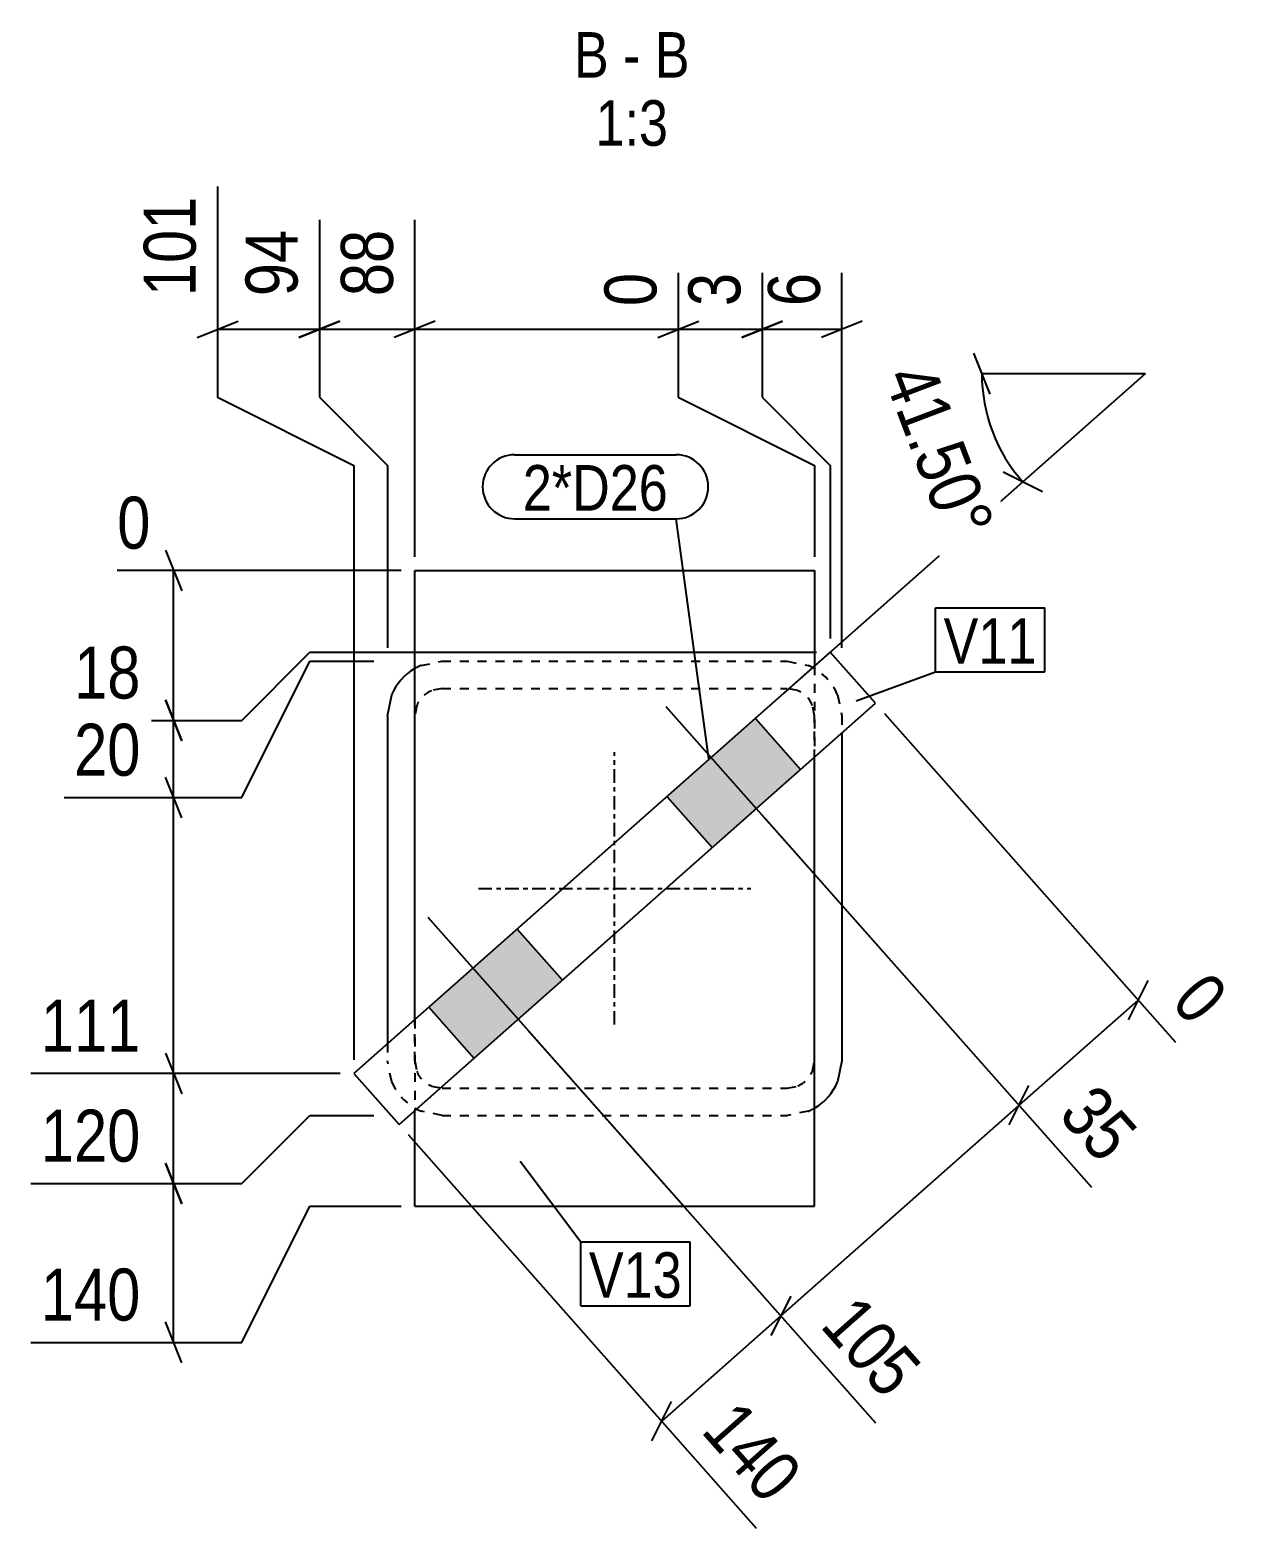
# Model space of a CAD drawing. Header units: millimetres. Extents: x 12 to 21002, y 7 to 413.
# Drawn here: x 20733.9 to 21002, y 7.2 to 337.1 of the extents above; entities that cross this region are included whole.
import ezdxf

# ---------------------------------------------------------------- set-up
doc = ezdxf.new("R2010")
doc.units = ezdxf.units.MM
doc.linetypes.add('DXK_LINE_DOT2', pattern=[3.9198, 1.9599, -1.9599])
doc.linetypes.add('DXK_LINE_DOT3', pattern=[5.9187, 2.979, -0.9799, 0.9799, -0.9799])
for name, color, linetype in [('MÅLSÆTNING', 7, 'Continuous'), ('STÅL', 7, 'Continuous'), ('TEKST', 7, 'Continuous')]:
    doc.layers.add(name, color=color, linetype=linetype)
doc.styles.add('Arial Narrow', font='ARIALN.TTF', dxfattribs={"height": 0.2})

msp = doc.modelspace()

# ---------------------------------------------------------------- hatches: boundary and pattern name
at = {"layer": 'STÅL', "linetype": 'Continuous'}
for points in [[(20884.04, 157.05), (20903.52, 174.27), (20893.58, 185.51), (20874.11, 168.28)], [(20831.62, 110.66), (20851.09, 127.89), (20841.15, 139.13), (20821.68, 121.9)]]:
    msp.add_hatch(color=96, dxfattribs=at).paths.add_polyline_path(points)

# ---------------------------------------------------------------- linework, layer by layer
at = {"layer": 'MÅLSÆTNING', "color": 7, "linetype": 'Continuous'}
for p, q in [((20775.2, 302.64), (20775.2, 256.23)), ((20797.6, 295.33), (20797.6, 256.23)), ((20797.6, 295.33), (20797.6, 256.23)), ((20818.6, 221.09), (20818.6, 295.33)), ((20818.6, 221.09), (20818.6, 295.33)), ((20876.6, 283.64), (20876.6, 256.23)), ((20895.06, 283.64), (20895.06, 256.23)), ((20912.6, 201.09), (20912.6, 283.64)), ((20770.7, 269.43), (20779.7, 273.03)), ((20775.2, 271.23), (20797.6, 271.23)), ((20793.1, 269.43), (20802.1, 273.03)), ((20802.1, 273.03), (20793.1, 269.43)), ((20797.6, 271.23), (20818.6, 271.23)), ((20823.1, 273.03), (20814.1, 269.43)), ((20823.1, 273.03), (20814.1, 269.43)), ((20818.6, 271.23), (20876.6, 271.23)), ((20872.1, 269.43), (20881.1, 273.03)), ((20876.6, 271.23), (20895.06, 271.23)), ((20890.56, 269.43), (20899.56, 273.03)), ((20895.06, 271.23), (20912.6, 271.23)), ((20917.1, 273.03), (20908.1, 269.43)), ((20941.62, 265.95), (20945.22, 256.95)), ((20943.42, 261.45), (20979.42, 261.45)), ((20952.45, 237.6), (20979.42, 261.45)), ((20775.2, 256.23), (20805.2, 241.23)), ((20797.6, 256.23), (20812.6, 241.23)), ((20797.6, 256.23), (20812.6, 241.23)), ((20876.6, 256.23), (20906.6, 241.23)), ((20876.6, 256.23), (20906.6, 241.23)), ((20895.06, 256.23), (20910.06, 241.23)), ((20895.06, 256.23), (20910.06, 241.23)), ((20805.2, 241.23), (20805.2, 110.32)), ((20812.6, 241.23), (20812.6, 201.09)), ((20812.6, 241.23), (20812.6, 201.09)), ((20906.6, 241.23), (20906.6, 221.09)), ((20906.6, 241.23), (20906.6, 221.09)), ((20910.06, 241.23), (20910.06, 203.09)), ((20910.06, 241.23), (20910.06, 203.09)), ((20899.64, 190.88), (20952.45, 237.6)), ((20956.78, 235.42), (20948.12, 239.78)), ((20763.73, 222.59), (20767.33, 213.59)), ((20815.6, 218.09), (20753.11, 218.09)), ((20765.53, 185.09), (20765.53, 218.09)), ((20780.53, 185.09), (20795.53, 200.09)), ((20780.53, 185.09), (20795.53, 200.09)), ((20780.53, 168.09), (20795.53, 198.09)), ((20780.53, 168.09), (20795.53, 198.09)), ((20795.53, 200.09), (20907.06, 200.09)), ((20795.53, 200.09), (20907.06, 200.09)), ((20795.53, 198.09), (20809.6, 198.09)), ((20795.53, 198.09), (20809.6, 198.09)), ((20767.33, 180.59), (20763.73, 189.59)), ((20763.73, 189.59), (20767.33, 180.59)), ((20741.43, 185.09), (20780.53, 185.09)), ((20741.43, 185.09), (20780.53, 185.09)), ((20765.53, 168.09), (20765.53, 185.09)), ((20921.98, 186.61), (20986.05, 114.19)), ((20767.33, 163.59), (20763.73, 172.59)), ((20767.33, 163.59), (20763.73, 172.59)), ((20741.43, 168.09), (20780.53, 168.09)), ((20741.43, 168.09), (20780.53, 168.09)), ((20765.53, 107.32), (20765.53, 168.09)), ((20895.77, 163.41), (20967.58, 82.25)), ((20895.77, 163.41), (20967.58, 82.25)), ((20980, 127.82), (20975.64, 119.16)), ((20951.61, 100.3), (20977.82, 123.49)), ((20843.34, 117.03), (20919.99, 30.39)), ((20763.73, 111.82), (20767.33, 102.82)), ((20763.73, 111.82), (20767.33, 102.82)), ((20802.2, 107.32), (20734.12, 107.32)), ((20802.2, 107.32), (20734.12, 107.32)), ((20765.53, 83.09), (20765.53, 107.32)), ((20949.43, 95.97), (20953.79, 104.63)), ((20949.43, 95.97), (20953.79, 104.63)), ((20780.53, 83.09), (20795.53, 98.09)), ((20780.53, 83.09), (20795.53, 98.09)), ((20795.53, 98.09), (20809.6, 98.09)), ((20795.53, 98.09), (20809.6, 98.09)), ((20817.13, 93.84), (20893.78, 7.2)), ((20767.33, 78.59), (20763.73, 87.59)), ((20763.73, 87.59), (20767.33, 78.59)), ((20734.12, 83.09), (20780.53, 83.09)), ((20734.12, 83.09), (20780.53, 83.09)), ((20765.53, 48.09), (20765.53, 83.09)), ((20780.53, 48.09), (20795.53, 78.09)), ((20795.53, 78.09), (20815.6, 78.09)), ((20901.36, 58.25), (20897, 49.59)), ((20901.36, 58.25), (20897, 49.59)), ((20872.97, 30.72), (20899.18, 53.92)), ((20767.33, 43.59), (20763.73, 52.59)), ((20734.12, 48.09), (20780.53, 48.09)), ((20870.79, 26.39), (20875.15, 35.05))]:
    msp.add_line(p, q, dxfattribs=at)
msp.add_arc((20979.42, 261.45), 36, 180, 221.5, dxfattribs=at)
at = {"layer": 'STÅL', "color": 2, "linetype": 'Continuous'}
for p, q in [((20818.6, 119.17), (20818.6, 218.09)), ((20818.6, 218.09), (20906.6, 218.09)), ((20906.6, 218.09), (20906.6, 197.03)), ((20910.06, 200.09), (20805.2, 107.32)), ((20919.99, 188.85), (20910.06, 200.09)), ((20812.6, 186.09), (20813.52, 190.68)), ((20815.14, 96.09), (20919.99, 188.85)), ((20812.6, 186.09), (20812.6, 113.87)), ((20912.6, 182.31), (20912.6, 110.09)), ((20906.6, 78.09), (20906.6, 177)), ((20912.6, 110.09), (20911.69, 105.49)), ((20805.2, 107.32), (20815.14, 96.09)), ((20818.6, 78.09), (20818.6, 99.15)), ((20818.6, 78.09), (20906.6, 78.09))]:
    msp.add_line(p, q, dxfattribs=at)
at = {"layer": 'STÅL', "color": 7, "linetype": 'DXK_LINE_DOT2'}
for p, q in [((20820.01, 197.17), (20824.6, 198.09)), ((20824.6, 198.09), (20900.6, 198.09)), ((20900.6, 198.09), (20905.2, 197.17)), ((20906.6, 197.03), (20906.6, 177)), ((20824.6, 192.09), (20822.31, 191.63)), ((20824.6, 192.09), (20900.6, 192.09)), ((20902.9, 191.63), (20900.6, 192.09)), ((20819.06, 188.38), (20818.6, 186.09)), ((20906.6, 186.09), (20906.15, 188.38)), ((20911.69, 190.68), (20912.6, 186.09)), ((20818.6, 110.09), (20818.6, 186.09)), ((20906.6, 110.09), (20906.6, 186.09)), ((20912.6, 186.09), (20912.6, 182.31)), ((20818.6, 119.17), (20818.6, 99.15)), ((20812.6, 113.87), (20812.6, 110.09)), ((20813.52, 105.49), (20812.6, 110.09)), ((20818.6, 110.09), (20819.06, 107.79)), ((20906.15, 107.79), (20906.6, 110.09)), ((20822.31, 104.54), (20824.6, 104.09)), ((20824.6, 104.09), (20900.6, 104.09)), ((20900.6, 104.09), (20902.9, 104.54)), ((20824.6, 98.09), (20820.01, 99)), ((20905.2, 99), (20900.6, 98.09)), ((20824.6, 98.09), (20900.6, 98.09))]:
    msp.add_line(p, q, dxfattribs=at)
at = {"layer": 'STÅL', "color": 96, "linetype": 'Continuous'}
for p, q in [((20873.9, 188.13), (20930.23, 124.47)), ((20893.58, 185.51), (20903.52, 174.27)), ((20874.11, 168.28), (20884.04, 157.05)), ((20821.48, 141.75), (20877.8, 78.08)), ((20841.15, 139.13), (20851.09, 127.89)), ((20821.68, 121.9), (20831.62, 110.66))]:
    msp.add_line(p, q, dxfattribs=at)
at = {"layer": 'STÅL', "color": 7, "linetype": 'DXK_LINE_DOT3'}
for p, q in [((20862.6, 118.09), (20862.6, 178.09)), ((20832.6, 148.09), (20892.6, 148.09))]:
    msp.add_line(p, q, dxfattribs=at)
at = {"layer": 'STÅL', "color": 2, "linetype": 'Continuous'}
for centre, start, end in [((20824.6, 186.09), 120.624, 157.5), ((20900.6, 110.09), 300.5738, 337.5)]:
    msp.add_arc(centre, 12, start, end, dxfattribs=at)
at = {"layer": 'STÅL', "color": 7, "linetype": 'DXK_LINE_DOT2'}
for centre, radius, start, end in [((20824.6, 186.09), 12, 112.5, 120.624), ((20900.6, 186.09), 12, 22.5, 67.5), ((20824.6, 186.09), 6, 112.5, 157.5), ((20900.6, 186.09), 6, 22.5, 67.5), ((20824.6, 110.09), 6, 202.5, 247.5), ((20900.6, 110.09), 6, 292.5, 337.5), ((20824.6, 110.09), 12, 202.5, 247.5), ((20900.6, 110.09), 12, 292.5, 300.5738)]:
    msp.add_arc(centre, radius, start, end, dxfattribs=at)
at = {"layer": 'TEKST', "color": 7, "linetype": 'Continuous'}
for p, q in [((20840.59, 243.58), (20876.16, 243.58)), ((20840.59, 229.48), (20876.16, 229.48)), ((20883.3, 176.63), (20876.16, 229.48)), ((20933.21, 209.86), (20957.27, 209.86)), ((20933.21, 195.76), (20933.21, 209.86)), ((20957.27, 195.76), (20957.27, 209.86)), ((20915.75, 189.36), (20933.21, 195.76)), ((20933.21, 195.76), (20957.27, 195.76)), ((20841.81, 88), (20855.13, 70.21)), ((20855.13, 70.21), (20879.19, 70.21)), ((20855.13, 56.11), (20855.13, 70.21)), ((20879.19, 56.11), (20879.19, 70.21)), ((20855.13, 56.11), (20879.19, 56.11))]:
    msp.add_line(p, q, dxfattribs=at)
for centre, start, end in [((20840.59, 236.53), 90, 270), ((20876.16, 236.53), 270, 90)]:
    msp.add_arc(centre, 7.05, start, end, dxfattribs=at)

# ---------------------------------------------------------------- wipeouts: each hides what was drawn before it
at = {"color": 0, "linetype": 'Continuous'}
for points, layer in [([(20772.8, 302.85), (20756, 302.85), (20756, 276.12), (20772.8, 276.12)], 'MÅLSÆTNING'), ([(20795.2, 295.54), (20778.4, 295.54), (20778.4, 276.12), (20795.2, 276.12)], 'MÅLSÆTNING'), ([(20816.2, 295.54), (20799.4, 295.54), (20799.4, 276.12), (20816.2, 276.12)], 'MÅLSÆTNING'), ([(20760.64, 187.49), (20760.64, 204.29), (20741.22, 204.29), (20741.22, 187.49)], 'MÅLSÆTNING'), ([(20760.64, 109.72), (20760.64, 126.52), (20733.9, 126.52), (20733.9, 109.72)], 'MÅLSÆTNING'), ([(20760.64, 85.49), (20760.64, 102.29), (20733.9, 102.29), (20733.9, 85.49)], 'MÅLSÆTNING'), ([(20760.64, 50.49), (20760.64, 67.29), (20733.9, 67.29), (20733.9, 50.49)], 'MÅLSÆTNING'), ([(20861.31, 326.64), (20861.31, 337.14), (20853.64, 337.14), (20853.64, 326.64)], 'TEKST'), ([(20868.29, 326.64), (20868.29, 337.14), (20864.46, 337.14), (20864.46, 326.64)], 'TEKST'), ([(20879.11, 326.64), (20879.11, 337.14), (20871.44, 337.14), (20871.44, 326.64)], 'TEKST'), ([(20874.37, 311.64), (20874.37, 322.14), (20858.38, 322.14), (20858.38, 311.64)], 'TEKST')]:
    msp.add_wipeout(points, dxfattribs=at).dxf.layer = layer
at = {"color": 0}
msp.add_wipeout([(20874.36, 231.28), (20874.36, 241.78), (20842.39, 241.78), (20842.39, 231.28)], dxfattribs=at).dxf.layer = 'TEKST'

# ---------------------------------------------------------------- next in the draw order: texts
at = {"layer": 'MÅLSÆTNING', "color": 3, "linetype": 'Continuous', "style": 'Arial Narrow'}
for s, p in [('101', (20770.4, 278.52)), ('94', (20792.8, 278.52)), ('88', (20813.8, 278.52))]:
    msp.add_text(s, height=11.453, rotation=90.0002, dxfattribs=at).set_placement(p)
for s, p in [('18', (20743.62, 189.89)), ('111', (20736.3, 112.12)), ('120', (20736.3, 87.89)), ('140', (20736.3, 52.89))]:
    msp.add_text(s, height=11.453, dxfattribs=at).set_placement(p)
at = {"layer": 'TEKST', "color": 3, "linetype": 'Continuous', "style": 'Arial Narrow'}
for s, height, p in [('B', 10.02, (20853.64, 326.64)), ('B', 10.02, (20871.44, 326.64)), ('-', 10.02, (20864.46, 326.64)), ('1:3', 10.021, (20858.38, 311.64))]:
    msp.add_text(s, height=height, dxfattribs=at).set_placement(p)

# ---------------------------------------------------------------- next in the draw order: wipeouts: each hides what was drawn before it
at = {"color": 0, "linetype": 'Continuous'}
for points in [[(20910.2, 286.04), (20893.4, 286.04), (20893.4, 273.93), (20910.2, 273.93)], [(20762.83, 220.49), (20762.83, 237.29), (20750.71, 237.29), (20750.71, 220.49)], [(20760.64, 170.49), (20760.64, 187.29), (20741.22, 187.29), (20741.22, 170.49)], [(20989.43, 113.99), (21002.02, 125.12), (20993.99, 134.19), (20981.41, 123.06)], [(20969.51, 83.68), (20982.1, 94.81), (20969.23, 109.36), (20956.64, 98.23)], [(20921.93, 31.82), (20934.52, 42.95), (20916.8, 62.98), (20904.22, 51.85)]]:
    msp.add_wipeout(points, dxfattribs=at).dxf.layer = 'MÅLSÆTNING'
at = {"color": 0}
for points, layer in [([(20934.31, 220.78), (20950.02, 226.73), (20934.39, 267.98), (20918.68, 262.03)], 'MÅLSÆTNING'), ([(20874.36, 231.28), (20874.36, 241.78), (20842.39, 241.78), (20842.39, 231.28)], 'TEKST'), ([(20955.47, 197.56), (20955.47, 208.06), (20935.01, 208.06), (20935.01, 197.56)], 'TEKST')]:
    msp.add_wipeout(points, dxfattribs=at).dxf.layer = layer

# ---------------------------------------------------------------- next in the draw order: linework, layer by layer
at = {"layer": 'MÅLSÆTNING', "color": 7, "linetype": 'Continuous'}
for p, q in [((20895.06, 283.64), (20895.06, 256.23)), ((20899.56, 273.03), (20890.56, 269.43)), ((20899.18, 53.92), (20951.61, 100.3))]:
    msp.add_line(p, q, dxfattribs=at)

# ---------------------------------------------------------------- next in the draw order: texts
at = {"layer": 'MÅLSÆTNING', "color": 3, "linetype": 'Continuous', "style": 'Arial Narrow'}
for s, height, rotation, p in [('6', 11.45, 90.0002, (20907.8, 276.33)), ('0', 11.45, -48.5009, (20984.8, 122.85)), ('35', 11.453, -48.5009, (20960.03, 98.02))]:
    msp.add_text(s, height=height, rotation=rotation, dxfattribs=at).set_placement(p)
at = {"layer": 'MÅLSÆTNING', "color": 3, "style": 'Arial Narrow'}
msp.add_text('41.50°', height=11.453, rotation=-69.2477, dxfattribs=at).set_placement((20921.77, 260.64))
at = {"layer": 'MÅLSÆTNING', "color": 3, "linetype": 'Continuous', "style": 'Arial Narrow'}
for s, height, p in [('0', 11.45, (20753.11, 222.89)), ('20', 11.453, (20743.62, 172.89))]:
    msp.add_text(s, height=height, dxfattribs=at).set_placement(p)
at = {"layer": 'TEKST', "color": 3, "style": 'Arial Narrow'}
msp.add_text('2*D26', height=10.021, dxfattribs=at).set_placement((20842.39, 231.28))

# ---------------------------------------------------------------- next in the draw order: wipeouts: each hides what was drawn before it
at = {"color": 0, "linetype": 'Continuous'}
msp.add_wipeout([(20895.72, 8.63), (20908.3, 19.76), (20890.59, 39.79), (20878, 28.65)], dxfattribs=at).dxf.layer = 'MÅLSÆTNING'
at = {"color": 0}
msp.add_wipeout([(20955.47, 197.56), (20955.47, 208.06), (20935.01, 208.06), (20935.01, 197.56)], dxfattribs=at).dxf.layer = 'TEKST'

# ---------------------------------------------------------------- next in the draw order: linework, layer by layer
at = {"layer": 'MÅLSÆTNING', "color": 7, "linetype": 'Continuous'}
msp.add_line((20843.34, 117.03), (20919.99, 30.39), dxfattribs=at)

# ---------------------------------------------------------------- next in the draw order: texts
at = {"layer": 'MÅLSÆTNING', "color": 3, "linetype": 'Continuous', "style": 'Arial Narrow'}
for s, p in [('105', (20907.6, 51.64)), ('140', (20881.39, 28.45))]:
    msp.add_text(s, height=11.453, rotation=-48.5009, dxfattribs=at).set_placement(p)
at = {"layer": 'TEKST', "color": 3, "style": 'Arial Narrow'}
msp.add_text('V11', height=10.021, dxfattribs=at).set_placement((20935.01, 197.56))

# ---------------------------------------------------------------- next in the draw order: wipeouts: each hides what was drawn before it
at = {"color": 0, "linetype": 'Continuous'}
msp.add_wipeout([(20892.66, 286.04), (20875.86, 286.04), (20875.86, 273.93), (20892.66, 273.93)], dxfattribs=at).dxf.layer = 'MÅLSÆTNING'

# ---------------------------------------------------------------- next in the draw order: linework, layer by layer
at = {"layer": 'MÅLSÆTNING', "color": 7, "linetype": 'Continuous'}
for p, q in [((20876.6, 283.64), (20876.6, 256.23)), ((20872.1, 269.43), (20881.1, 273.03))]:
    msp.add_line(p, q, dxfattribs=at)

# ---------------------------------------------------------------- next in the draw order: texts
at = {"layer": 'MÅLSÆTNING', "color": 3, "linetype": 'Continuous', "style": 'Arial Narrow'}
msp.add_text('3', height=11.45, rotation=90.0002, dxfattribs=at).set_placement((20890.26, 276.33))

# ---------------------------------------------------------------- next in the draw order: wipeouts: each hides what was drawn before it
at = {"color": 0}
msp.add_wipeout([(20877.39, 57.91), (20877.39, 68.41), (20856.93, 68.41), (20856.93, 57.91)], dxfattribs=at).dxf.layer = 'TEKST'

# ---------------------------------------------------------------- next in the draw order: wipeouts: each hides what was drawn before it
at = {"color": 0, "linetype": 'Continuous'}
msp.add_wipeout([(20874.2, 286.04), (20857.4, 286.04), (20857.4, 273.93), (20874.2, 273.93)], dxfattribs=at).dxf.layer = 'MÅLSÆTNING'
at = {"color": 0}
msp.add_wipeout([(20877.39, 57.91), (20877.39, 68.41), (20856.93, 68.41), (20856.93, 57.91)], dxfattribs=at).dxf.layer = 'TEKST'

# ---------------------------------------------------------------- next in the draw order: texts
at = {"layer": 'MÅLSÆTNING', "color": 3, "linetype": 'Continuous', "style": 'Arial Narrow'}
msp.add_text('0', height=11.45, rotation=90.0002, dxfattribs=at).set_placement((20871.8, 276.33))
at = {"layer": 'TEKST', "color": 3, "style": 'Arial Narrow'}
msp.add_text('V13', height=10.021, dxfattribs=at).set_placement((20856.93, 57.91))

doc.saveas('drawing.dxf')
